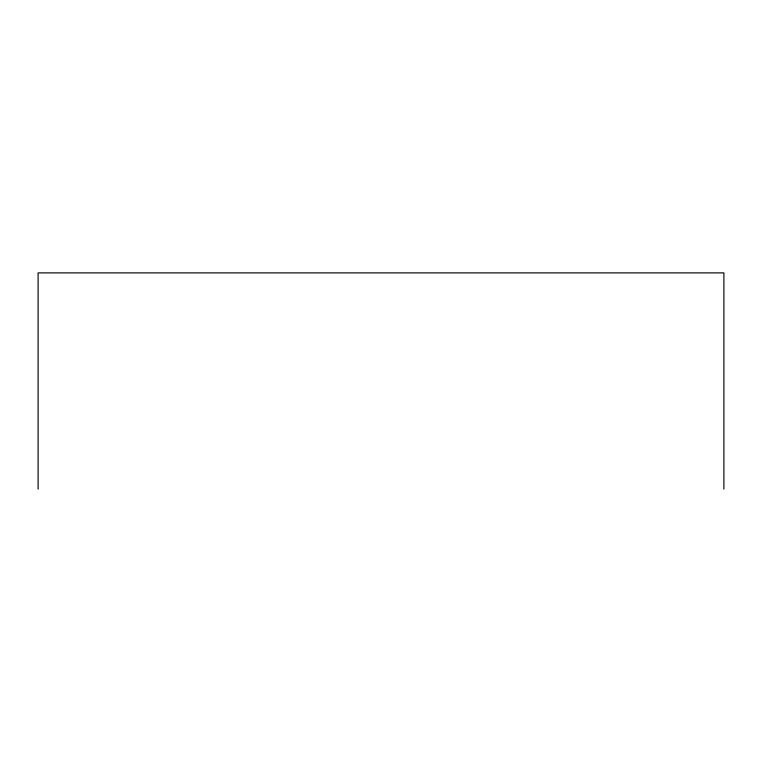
<?xml version="1.0" encoding="UTF-8"?>
<svg xmlns="http://www.w3.org/2000/svg" width="762" height="762" viewBox="0 0 762 762"><rect width="100%" height="100%" fill="white"/><g stroke="black" fill="none" stroke-linecap="round" stroke-linejoin="round"><path stroke-width="1.14" d="M723.9 489.118L723.9 272.882L38.1 272.882L38.1 489.118"/></g></svg>
